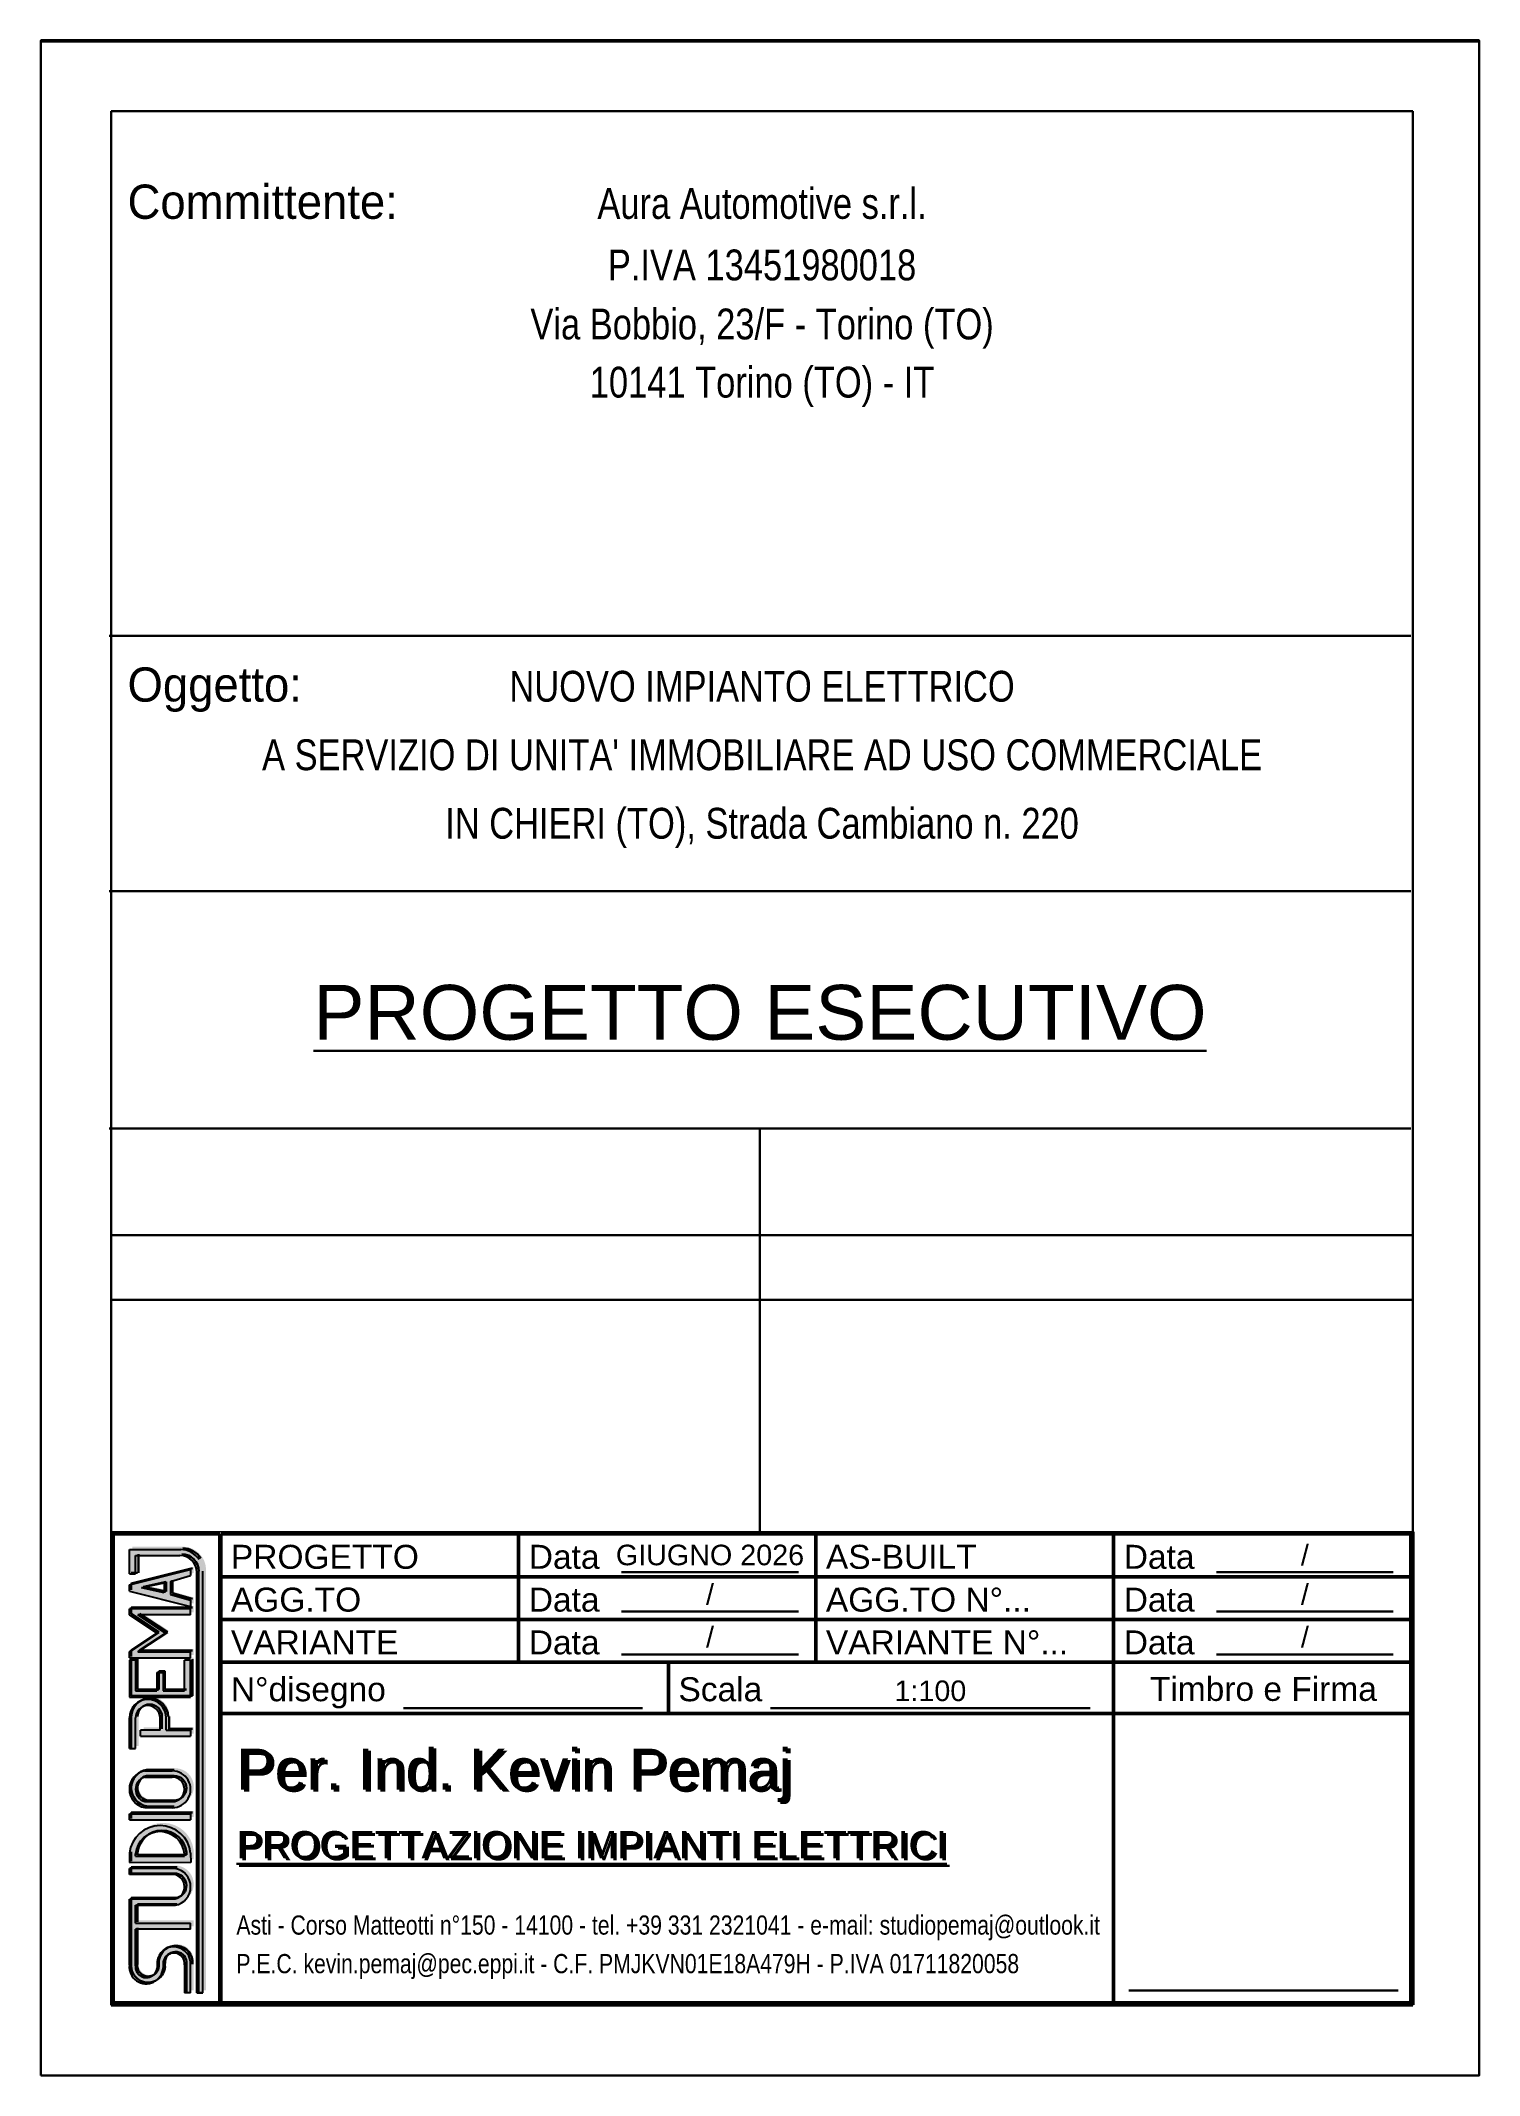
# Model space of a CAD drawing. Header units: millimetres. Extents: x 1997 to 2207, y 1413 to 1710.
import ezdxf
from ezdxf.enums import TextEntityAlignment as Align

# ---------------------------------------------------------------- set-up
doc = ezdxf.new("R2010")
doc.units = ezdxf.units.MM
for name, color, linetype, lineweight in [('cartiglio', 7, 'Continuous', 30), ('Squadratura', 7, 'Continuous', 50), ('Testo Variabile', 7, 'Continuous', 30)]:
    doc.layers.add(name, color=color, linetype=linetype, lineweight=lineweight)
doc.layers.add('layer 2', color=251, linetype='Continuous', transparency=0.5)
doc.layers.add('Testo Fisso', color=244, linetype='Continuous', lineweight=30, true_color=0x991b1e)
doc.layers.add('tratteggio', color=1, linetype='Continuous')
doc.styles.add('EX0', font='arial.ttf')
doc.styles.get("Standard").update_dxf_attribs({"font": 'arial.ttf'})

# ---------------------------------------------------------------- blocks, each defined once
blk = doc.blocks.new('cartiglio kevin')
at = {"layer": 'Testo Fisso', "true_color": 0xa3a3a3}
h = blk.add_hatch(color=253, dxfattribs=at)
h.dxf.hatch_style = 1
h.paths.add_polyline_path([(20.61, 76.86), (13.09, 76.86), (13.09, 73.28), (13.98, 73.28), (13.98, 75.97), (20.48, 75.97, -0.414214), (22.93, 73.51), (22.93, 12.12), (23.83, 12.12), (23.83, 73.68, 0.388721)])
h.paths.add_polyline_path([(22.04, 68.56), (22.04, 69.45), (19.09, 70.29), (19.09, 72.19), (22.04, 73.03), (22.04, 73.92), (13.09, 71.69), (13.09, 70.79)], flags=17)
h.paths.add_polyline_path([(14.88, 71.24), (18.19, 71.95), (18.19, 70.53)], flags=16)
h.paths.add_polyline_path([(17.12, 64.62), (13.09, 61.93), (13.09, 61.04), (22.04, 61.04), (22.04, 61.93), (14.31, 61.93), (18.37, 64.62), (14.31, 67.3), (22.04, 67.3), (22.04, 68.2), (13.09, 68.2), (13.09, 67.3)], flags=17)
h.paths.add_polyline_path([(13.09, 55.31), (22.04, 55.31), (22.04, 60.68), (21.14, 60.68), (21.14, 56.21), (18.01, 56.21), (18.01, 58.89), (17.12, 58.89), (17.12, 56.21), (13.98, 56.21), (13.98, 60.68), (13.09, 60.68)], flags=17)
h.paths.add_polyline_path([(17.56, 52.27), (17.56, 50.48), (14.71, 50.48), (14.71, 49.58), (22.04, 49.58), (22.04, 50.48), (18.46, 50.48), (18.46, 52.27, 1), (13.09, 52.27), (13.09, 47.79), (13.98, 47.79), (13.98, 52.27, -1)], flags=0)
h.paths.add_polyline_path([(15.33, 39.19), (19.36, 39.15, 1.000228), (19.36, 44.52), (15.33, 44.52, 0.838803)], flags=17)
h.paths.add_polyline_path([(15.33, 43.63), (19.35, 43.63, -1), (19.36, 40.05), (15.33, 40.05, -0.75)], flags=16)
h.paths.add_polyline_path([(22.04, 37.4), (22.04, 38.28), (13.09, 38.28), (13.09, 37.4)], flags=17)
h.paths.add_polyline_path([(13.1, 32.53), (13.09, 31.18), (22.04, 31.22), (22.04, 32.53, 0.9)], flags=17)
h.paths.add_polyline_path([(21.15, 32.44), (21.15, 32.08), (13.99, 32.08), (13.99, 32.44, -0.9)], flags=16)
h.paths.add_polyline_path([(19.71, 29.39, -0.779579), (19.8, 25.84), (13.09, 25.81), (13.09, 24.92), (13.09, 19.19), (13.09, 18.83), (13.09, 16.15, 1.05347), (18.02, 15.96), (18.03, 16.68, -0.949352), (21.15, 16.23), (21.15, 12.12), (22.04, 12.12), (22.04, 16.15, 0.983646), (17.13, 16.68), (17.12, 15.78, -1), (13.98, 16.07), (13.98, 18.83), (13.99, 19.19), (13.99, 21.43), (22.04, 21.43), (22.04, 22.32), (13.99, 22.32), (13.99, 24.92), (19.8, 24.92, 0.833333), (19.8, 30.29), (13.09, 30.29), (13.09, 29.39)])
h = blk.add_hatch(color=253, dxfattribs=at)
h.dxf.hatch_style = 1
h.paths.add_polyline_path([(13.09, 47.79), (13.98, 47.79), (13.98, 52.27, -1), (17.56, 52.27), (17.56, 50.48), (14.71, 50.48), (14.71, 49.58), (22.04, 49.58), (22.04, 50.48), (18.46, 50.48), (18.46, 52.27, 1), (13.09, 52.27)])
at = {"layer": 'tratteggio', "ltscale": 1000}
h = blk.add_hatch(color=256, dxfattribs=at)
h.dxf.hatch_style = 1
h.set_gradient(color1=(100, 33, 101), color2=(153, 27, 30), name='HEMISPHERICAL')
h.paths.add_polyline_path([(20.16, 76.47), (12.64, 76.47), (12.64, 72.89), (13.54, 72.89), (13.54, 75.58), (20.03, 75.58, -0.414214), (22.49, 73.12), (22.49, 11.73), (23.38, 11.73), (23.38, 73.29, 0.388721)])
h.paths.add_polyline_path([(21.59, 68.16), (21.59, 69.06), (18.64, 69.9), (18.64, 71.8), (21.59, 72.64), (21.59, 73.53), (12.64, 71.3), (12.64, 70.4)], flags=17)
h.paths.add_polyline_path([(14.43, 70.85), (17.74, 71.56), (17.74, 70.14)], flags=16)
h.paths.add_polyline_path([(16.67, 64.23), (12.64, 61.54), (12.64, 60.65), (21.59, 60.65), (21.59, 61.54), (13.86, 61.54), (17.92, 64.23), (13.86, 66.91), (21.59, 66.91), (21.59, 67.81), (12.64, 67.81), (12.64, 66.91)], flags=17)
h.paths.add_polyline_path([(12.64, 54.92), (21.59, 54.92), (21.59, 60.29), (20.7, 60.29), (20.7, 55.82), (17.56, 55.82), (17.56, 58.5), (16.67, 58.5), (16.67, 55.82), (13.54, 55.82), (13.54, 60.29), (12.64, 60.29)], flags=17)
h.paths.add_polyline_path([(17.12, 51.88), (17.12, 50.09), (14.26, 50.09), (14.26, 49.19), (21.59, 49.19), (21.59, 50.09), (18.01, 50.09), (18.01, 51.88, 1), (12.64, 51.88), (12.64, 47.4), (13.54, 47.4), (13.54, 51.88, -1)], flags=0)
h.paths.add_polyline_path([(14.88, 38.8), (18.91, 38.76, 1.000228), (18.91, 44.13), (14.88, 44.13, 0.838803)], flags=17)
h.paths.add_polyline_path([(14.88, 43.24), (18.9, 43.24, -1), (18.91, 39.66), (14.88, 39.66, -0.75)], flags=16)
h.paths.add_polyline_path([(21.59, 37.01), (21.59, 37.89), (12.64, 37.89), (12.64, 37.01)], flags=17)
h.paths.add_polyline_path([(12.65, 32.14), (12.65, 30.79), (21.6, 30.83), (21.59, 32.14, 0.9)], flags=17)
h.paths.add_polyline_path([(20.7, 32.05), (20.7, 31.69), (13.54, 31.69), (13.54, 32.05, -0.9)], flags=16)
h.paths.add_polyline_path([(19.27, 29, -0.779579), (19.36, 25.45), (12.64, 25.42), (12.64, 24.53), (12.64, 18.8), (12.64, 18.44), (12.64, 15.76, 1.05347), (17.57, 15.57), (17.59, 16.29, -0.949352), (20.7, 15.84), (20.7, 11.73), (21.59, 11.73), (21.59, 15.76, 0.983646), (16.68, 16.29), (16.68, 15.39, -1), (13.54, 15.68), (13.54, 18.44), (13.54, 18.8), (13.54, 21.04), (21.59, 21.04), (21.59, 21.93), (13.54, 21.93), (13.54, 24.53), (19.36, 24.53, 0.833333), (19.36, 29.9), (12.64, 29.9), (12.64, 29)])
at = {"layer": 'tratteggio'}
h = blk.add_hatch(color=256, dxfattribs=at)
h.dxf.hatch_style = 1
h.set_gradient(color1=(100, 33, 101), color2=(153, 27, 30), name='INVCURVED')
h.paths.add_polyline_path([(12.64, 47.4), (13.54, 47.4), (13.54, 51.88, -1), (17.12, 51.88), (17.12, 50.09), (14.26, 50.09), (14.26, 49.19), (21.59, 49.19), (21.59, 50.09), (18.01, 50.09), (18.01, 51.88, 1), (12.64, 51.88)])
at = {"layer": 'cartiglio'}
for p, q in [((200, 75), (200, 10)), ((22.49, 11.73), (23.38, 11.73))]:
    blk.add_line(p, q, dxfattribs=at)
at = {"layer": 'cartiglio', "const_width": 0.2}
for points in [[(10, 79.05), (200, 79.05), (200, 10), (10, 10)], [(25.71, 79.05), (200, 79.05), (200, 10), (25.71, 10)]]:
    blk.add_lwpolyline(points, close=True, dxfattribs=at)
at = {"layer": 'layer 2'}
for p, q in [((12.64, 72.89), (12.64, 76.47)), ((12.64, 76.47), (20.16, 76.47)), ((13.54, 75.58), (20.03, 75.58)), ((13.54, 72.89), (13.54, 75.58)), ((12.64, 71.3), (21.59, 73.53)), ((12.64, 72.89), (13.54, 72.89)), ((12.64, 70.4), (12.64, 71.3)), ((17.74, 71.56), (14.43, 70.85)), ((17.74, 71.56), (17.74, 70.14)), ((18.64, 71.8), (21.59, 72.64)), ((18.64, 71.8), (18.64, 69.9)), ((21.59, 73.53), (21.59, 72.64)), ((22.49, 11.73), (22.49, 73.12)), ((23.38, 11.73), (23.38, 73.29)), ((12.64, 70.4), (21.59, 68.16)), ((17.74, 70.14), (14.43, 70.85)), ((18.64, 69.9), (21.59, 69.06)), ((21.59, 69.06), (21.59, 68.16)), ((21.59, 67.81), (12.64, 67.81)), ((12.64, 66.91), (12.64, 67.81)), ((16.67, 64.23), (12.64, 66.91)), ((21.59, 66.91), (13.86, 66.91)), ((17.92, 64.23), (13.86, 66.91)), ((21.59, 66.91), (21.59, 67.81)), ((12.64, 61.54), (16.67, 64.23)), ((13.86, 61.54), (17.92, 64.23)), ((12.64, 60.65), (12.64, 61.54)), ((12.64, 60.65), (21.59, 60.65)), ((12.64, 60.29), (12.64, 54.92)), ((13.54, 60.29), (12.64, 60.29)), ((13.54, 60.29), (13.54, 55.82)), ((13.86, 61.54), (21.59, 61.54)), ((20.7, 55.82), (20.7, 60.29)), ((21.59, 60.29), (20.7, 60.29)), ((21.59, 60.65), (21.59, 61.54)), ((21.59, 54.92), (21.59, 60.29)), ((16.67, 58.5), (17.56, 58.5)), ((16.67, 58.5), (16.67, 55.82)), ((17.56, 58.5), (17.56, 55.82)), ((12.64, 54.92), (21.59, 54.92)), ((13.54, 55.82), (16.67, 55.82)), ((17.56, 55.82), (20.7, 55.82)), ((12.64, 47.4), (12.64, 51.88)), ((13.54, 47.4), (13.54, 51.88)), ((17.12, 50.09), (17.12, 51.88)), ((18.01, 50.09), (18.01, 51.88)), ((14.26, 49.19), (14.26, 50.09)), ((17.12, 50.09), (14.26, 50.09)), ((14.26, 49.19), (21.59, 49.19)), ((18.01, 50.09), (21.59, 50.09)), ((21.59, 50.09), (21.59, 49.19)), ((12.64, 47.4), (13.54, 47.4)), ((14.88, 44.13), (18.91, 44.13)), ((14.88, 43.24), (18.91, 43.24)), ((14.88, 39.66), (18.91, 39.66)), ((14.88, 38.8), (18.91, 38.76)), ((12.64, 37.01), (12.64, 37.89)), ((12.64, 37.89), (21.59, 37.89)), ((12.64, 37.01), (21.59, 37.01)), ((21.59, 37.89), (21.59, 37.01)), ((19.36, 29.9), (12.64, 29.9)), ((12.64, 29), (12.64, 29.9)), ((12.65, 32.14), (12.65, 30.79)), ((12.65, 30.79), (21.6, 30.83)), ((13.54, 31.69), (13.54, 32.05)), ((13.54, 31.69), (20.7, 31.69)), ((20.7, 31.69), (20.7, 32.05)), ((21.59, 32.14), (21.6, 30.79)), ((19.27, 29), (12.64, 29)), ((12.64, 25.42), (19.36, 25.45)), ((12.64, 24.53), (12.64, 25.42)), ((12.64, 18.8), (12.64, 24.53)), ((13.54, 21.93), (13.54, 24.53)), ((13.54, 24.53), (19.36, 24.53)), ((13.54, 21.93), (21.59, 21.93)), ((13.54, 18.8), (13.54, 21.04)), ((21.59, 21.04), (13.54, 21.04)), ((21.59, 21.04), (21.59, 21.93)), ((12.64, 18.44), (12.64, 18.8)), ((12.64, 15.76), (12.64, 18.45)), ((13.54, 18.44), (13.54, 18.8)), ((13.54, 15.68), (13.54, 18.44)), ((16.68, 16.29), (16.68, 15.39)), ((17.59, 16.29), (17.57, 15.39)), ((20.7, 15.84), (20.7, 11.73)), ((21.59, 11.73), (21.59, 15.76)), ((21.59, 11.73), (20.7, 11.73)), ((22.49, 11.73), (22.49, 11.73))]:
    blk.add_line(p, q, dxfattribs=at)
blk.add_lwpolyline([(10, 79.05), (25.71, 79.05), (25.71, 10), (10, 10)], close=True, dxfattribs=at)
for centre, radius, start, end in [((20.03, 73.12), 2.46, 0, 90), ((20.04, 73.12), 3.35, 34.0619, 87.8828), ((15.33, 51.88), 2.68, 0, 180), ((15.33, 51.88), 1.79, 0, 180), ((15.35, 41.46), 2.71, 100.02, 259.98), ((15.4, 41.45), 1.86, 106.2602, 253.7398), ((18.91, 41.45), 2.68, 269.9869, 90.0131), ((18.91, 41.45), 1.79, 270.1038, 89.8962), ((17.12, 31.67), 4.49, 6.0256, 173.9744), ((17.12, 31.67), 3.6, 6.0256, 173.9744), ((18.86, 27.21), 2.73, 280.3889, 79.6111), ((18.86, 27.21), 1.83, 285.5627, 77.3196), ((19.13, 15.98), 2.47, 354.8056, 172.9161), ((15.1, 15.54), 2.47, 174.7369, 356.7477), ((15.11, 15.54), 1.58, 174.8056, 354.8056), ((19.13, 15.98), 1.58, 354.8056, 168.8523)]:
    blk.add_arc(centre, radius, start, end, dxfattribs=at)
at = {"layer": 'Squadratura'}
for p, q in [((26.01, 78.75), (199.7, 78.75)), ((26.01, 78.75), (26.01, 10.3)), ((199.7, 78.75), (199.7, 10.3)), ((200, 79.05), (200, 10)), ((10, 10), (200, 10)), ((25.71, 10), (200, 10)), ((26.01, 10.3), (199.7, 10.3))]:
    blk.add_line(p, q, dxfattribs=at)
at = {"layer": 'Squadratura', "color": 252}
for p, q in [((69.43, 60), (69.43, 78.75)), ((112.85, 60), (112.85, 78.75)), ((156.28, 60), (156.28, 78.75)), ((199.7, 72.49), (26.01, 72.49)), ((199.7, 66.25), (26.01, 66.25)), ((112.85, 66.25), (199.7, 66.25)), ((156.67, 60), (26.01, 60)), ((156.67, 60), (26.01, 60)), ((91.34, 52.5), (91.34, 60)), ((156.28, 10.3), (156.28, 60)), ((156.28, 45), (156.28, 60)), ((156.67, 60), (199.7, 60)), ((156.67, 60), (199.7, 60)), ((156.67, 52.5), (26.01, 52.5)), ((91.34, 52.5), (156.28, 52.5)), ((156.67, 52.5), (199.7, 52.5))]:
    blk.add_line(p, q, dxfattribs=at)
at = {"layer": 'Squadratura'}
blk.add_lwpolyline([(25.71, 10.3), (10.3, 10.3), (10.3, 78.75), (25.71, 78.75)], dxfattribs=at)
at = {"layer": 'Testo Fisso', "color": 253, "true_color": 0xa3a3a3}
for p, q in [((13.98, 73.07), (13.98, 75.76)), ((12.92, 71.48), (21.87, 73.72)), ((12.92, 73.07), (13.82, 73.07)), ((12.92, 70.58), (12.92, 71.48)), ((18.02, 71.74), (14.71, 71.03)), ((18.02, 71.74), (18.02, 70.32)), ((18.92, 71.98), (18.92, 70.09)), ((22.76, 11.91), (22.76, 73.3)), ((18.02, 70.32), (14.71, 71.03)), ((18.92, 70.09), (21.87, 69.24)), ((21.87, 67.99), (12.92, 67.99)), ((12.92, 67.09), (12.92, 67.99)), ((16.95, 64.41), (12.92, 67.09)), ((18.2, 64.41), (14.14, 67.09)), ((12.92, 61.72), (16.95, 64.41)), ((14.14, 61.72), (18.2, 64.41)), ((12.92, 60.83), (12.92, 61.72)), ((12.92, 60.47), (12.92, 55.1)), ((13.82, 60.47), (12.92, 60.47)), ((13.82, 60.47), (13.82, 56)), ((14.14, 61.72), (21.87, 61.72)), ((21.87, 55.1), (21.87, 60.47)), ((16.95, 58.68), (17.84, 58.68)), ((16.95, 58.68), (16.95, 56)), ((17.84, 58.68), (17.84, 56)), ((12.92, 55.1), (21.87, 55.1)), ((13.82, 56), (16.95, 56)), ((17.84, 56), (20.97, 56)), ((12.92, 47.58), (12.92, 52.06)), ((17.4, 50.27), (17.4, 52.06)), ((18.46, 50.27), (18.46, 52.06)), ((18.29, 50.27), (21.87, 50.27)), ((15.16, 44.31), (19.19, 44.31)), ((15.16, 43.42), (19.19, 43.42)), ((15.16, 39.84), (19.19, 39.84)), ((15.16, 38.98), (19.19, 38.95)), ((12.92, 37.19), (12.92, 38.07)), ((12.92, 38.07), (21.87, 38.07)), ((19.63, 30.08), (12.92, 30.08)), ((12.92, 29.18), (12.92, 30.08)), ((12.93, 32.32), (12.93, 30.97)), ((13.82, 31.87), (13.82, 32.23)), ((13.82, 31.87), (20.98, 31.87)), ((20.98, 31.87), (20.98, 32.23)), ((19.54, 29.18), (12.92, 29.18)), ((12.92, 25.61), (19.63, 25.63)), ((12.92, 24.71), (12.92, 25.61)), ((12.92, 18.98), (12.92, 24.71)), ((13.82, 22.12), (13.82, 24.71)), ((13.82, 24.71), (19.63, 24.71)), ((13.82, 18.98), (13.82, 21.22)), ((12.92, 18.62), (12.92, 18.98)), ((12.92, 15.94), (12.92, 18.63)), ((13.81, 18.62), (13.82, 18.98)), ((13.81, 15.86), (13.81, 18.62)), ((16.96, 16.47), (16.95, 15.57)), ((17.86, 16.47), (17.84, 15.57)), ((20.98, 16.02), (20.98, 11.91)), ((22.76, 11.91), (22.76, 11.91))]:
    blk.add_line(p, q, dxfattribs=at)
at = {"layer": 'Testo Fisso', "color": 250}
for p, q in [((84.48, 73.14), (110.31, 73.14)), ((84.48, 67.39), (110.31, 67.39)), ((84.48, 61.15), (110.31, 61.15))]:
    blk.add_line(p, q, dxfattribs=at)
at = {"layer": 'Testo Fisso', "color": 0}
for p, q in [((171.33, 73.14), (197.15, 73.14)), ((171.33, 67.39), (197.15, 67.39)), ((171.33, 61.15), (197.15, 61.15))]:
    blk.add_line(p, q, dxfattribs=at)
at = {"layer": 'Testo Fisso', "color": 7}
for p, q in [((52.64, 53.31), (87.56, 53.31)), ((106.25, 53.31), (152.89, 53.31)), ((158.52, 12.09), (197.85, 12.09))]:
    blk.add_line(p, q, dxfattribs=at)
at = {"layer": 'Testo Fisso', "color": 253, "true_color": 0xa3a3a3}
for centre, radius, start, end in [((20.31, 73.3), 2.46, 0, 90), ((20.31, 73.31), 3.35, 34.0619, 87.8828), ((15.61, 52.06), 2.68, 0, 180), ((15.61, 52.06), 1.79, 0, 180), ((15.63, 41.65), 2.71, 100.02, 259.98), ((15.68, 41.63), 1.86, 106.2602, 253.7398), ((19.18, 41.63), 1.79, 270.1038, 89.8962), ((17.4, 31.85), 3.6, 6.0256, 173.9744), ((19.14, 27.39), 1.83, 285.5627, 77.3196), ((19.41, 16.16), 2.47, 354.8056, 172.9161), ((15.38, 15.72), 2.47, 174.7369, 356.7477), ((15.38, 15.72), 1.58, 174.8056, 354.8056), ((19.41, 16.16), 1.58, 354.8056, 168.8523)]:
    blk.add_arc(centre, radius, start, end, dxfattribs=at)
at = {"layer": 'cartiglio', "color": 250}
for tag, p in [('DATA1', (97.4, 74.16)), ('DATA4', (184.24, 74.16)), ('DATA2', (97.4, 68.41)), ('DATA5', (184.24, 68.41)), ('DATA3', (97.4, 62.17)), ('DATA6', (184.24, 62.17)), ('N°DISEGNO', (70.1, 54.33)), ('SCALA', (129.57, 54.33))]:
    blk.add_attdef(tag, text='', height=3, dxfattribs=at).set_placement(p, align=Align.CENTER)
at = {"layer": 'Testo Fisso'}
for s, height, p in [('Data', 3.5, (70.95, 73.64)), ('Data', 3.5, (157.8, 73.64)), ('Data', 3.5, (70.95, 67.39)), ('Data', 3.5, (157.8, 67.39)), ('Data', 3.5, (70.95, 61.15)), ('Data', 3.5, (157.8, 61.15)), ('N°disegno', 3.5, (27.47, 54.31)), ('Scala', 3.5, (92.8, 54.31)), ('%%UPROGETTAZIONE IMPIANTI ELETTRICI', 4, (28.27, 31.36))]:
    blk.add_text(s, height=height, dxfattribs=at).set_placement(p)
blk.add_text('Timbro e Firma', height=3.5, dxfattribs=at).set_placement((178.18, 54.36), align=Align.CENTER)
at = {"layer": 'Testo Fisso', "style": 'EX0'}
blk.add_text('Per. Ind. Kevin Pemaj', height=6, dxfattribs=at).set_placement((28.27, 41.38))
at = {"layer": 'Testo Fisso', "color": 253, "true_color": 0xa3a3a3, "style": 'EX0'}
blk.add_text('Per. Ind. Kevin Pemaj', height=6, dxfattribs=at).set_placement((28.67, 41.1))
at = {"layer": 'Testo Fisso', "color": 253, "true_color": 0xa3a3a3}
blk.add_text('%%UPROGETTAZIONE IMPIANTI ELETTRICI', height=4, dxfattribs=at).set_placement((28.67, 31.08))
at = {"layer": 'Testo Fisso', "width": 0.79}
for s, p in [('Asti - Corso Matteotti n°150 - 14100 - tel. +39 331 2321041 - e-mail: studiopemaj@outlook.it', (28.27, 20.24)), ('P.E.C. kevin.pemaj@pec.eppi.it - C.F. PMJKVN01E18A479H - P.IVA 01711820058', (28.27, 14.61))]:
    blk.add_text(s, height=2.8, dxfattribs=at).set_placement(p)
at = {"layer": 'Testo Fisso'}
for tag, p in [('PROGETTO1', (27.47, 73.64)), ('PROGETTO4', (114.32, 73.64)), ('PROGETTO2', (27.47, 67.39)), ('PROGETTO5', (114.32, 67.39)), ('PROGETTO3', (27.47, 61.15)), ('PROGETTO6', (114.32, 61.15))]:
    blk.add_attdef(tag, p, '', height=3.5, dxfattribs=at)

msp = doc.modelspace()

# ---------------------------------------------------------------- linework, layer by layer
at = {"layer": 'cartiglio', "color": 255}
for p, q in [((2197.15, 1700.02), (2007.15, 1700.02)), ((2007.15, 1492.67), (2007.15, 1700.02)), ((2197.15, 1492.67), (2197.15, 1700.02)), ((2006.85, 1623.44), (2196.85, 1623.44)), ((2006.85, 1586.18), (2196.85, 1586.18)), ((2006.85, 1551.53), (2196.85, 1551.53)), ((2101.85, 1551.53), (2101.85, 1492.67)), ((2007.15, 1535.98), (2197.15, 1535.98)), ((2007.15, 1526.5), (2197.15, 1526.5))]:
    msp.add_line(p, q, dxfattribs=at)
msp.add_lwpolyline([(1996.85, 1413.32), (2206.85, 1413.32), (2206.85, 1710.32), (1996.85, 1710.32)], close=True, dxfattribs=at)
at = {"layer": 'Squadratura'}
msp.add_line((2206.85, 1710.32), (1996.85, 1710.32), dxfattribs=at)

# ---------------------------------------------------------------- block references
at = {"layer": 'layer 2'}
msp.add_blockref('cartiglio kevin', (1997.15, 1413.62), dxfattribs=at).add_auto_attribs({'SCALA': '1:100', 'DATA1': 'GIUGNO 2026', 'DATA2': '/', 'PROGETTO2': 'AGG.TO', 'PROGETTO3': 'VARIANTE', 'DATA3': '/', 'DATA4': '/', 'DATA5': '/', 'PROGETTO5': 'AGG.TO N°...', 'PROGETTO6': 'VARIANTE N°...', 'DATA6': '/', 'PROGETTO1': 'PROGETTO', 'PROGETTO4': 'AS-BUILT'})

# ---------------------------------------------------------------- texts
at = {"layer": 'Testo Fisso', "width": 0.95}
for s, p in [('Committente:', (2009.53, 1684.32)), ('Oggetto:', (2009.53, 1613.84))]:
    msp.add_text(s, height=5, dxfattribs=at).set_placement(p)
at = {"layer": 'Testo Fisso'}
msp.add_text('%%UPROGETTO ESECUTIVO', height=8, dxfattribs=at).set_placement((2101.85, 1564.49), align=Align.CENTER)
at = {"layer": 'Testo Variabile', "width": 0.8}
for s, p in [('Aura Automotive s.r.l.', (2102.15, 1684.32)), ('P.IVA 13451980018', (2102.15, 1675.34)), ('Via Bobbio, 23/F - Torino (TO)', (2102.15, 1666.72)), ('10141 Torino (TO) - IT', (2102.15, 1658.23)), ('NUOVO IMPIANTO ELETTRICO', (2102.15, 1613.84)), ("A SERVIZIO DI UNITA' IMMOBILIARE AD USO COMMERCIALE", (2102.15, 1603.84)), ('IN CHIERI (TO), Strada Cambiano n. 220', (2102.15, 1593.84))]:
    msp.add_text(s, height=4.5, dxfattribs=at).set_placement(p, align=Align.CENTER)

doc.saveas('drawing.dxf')
